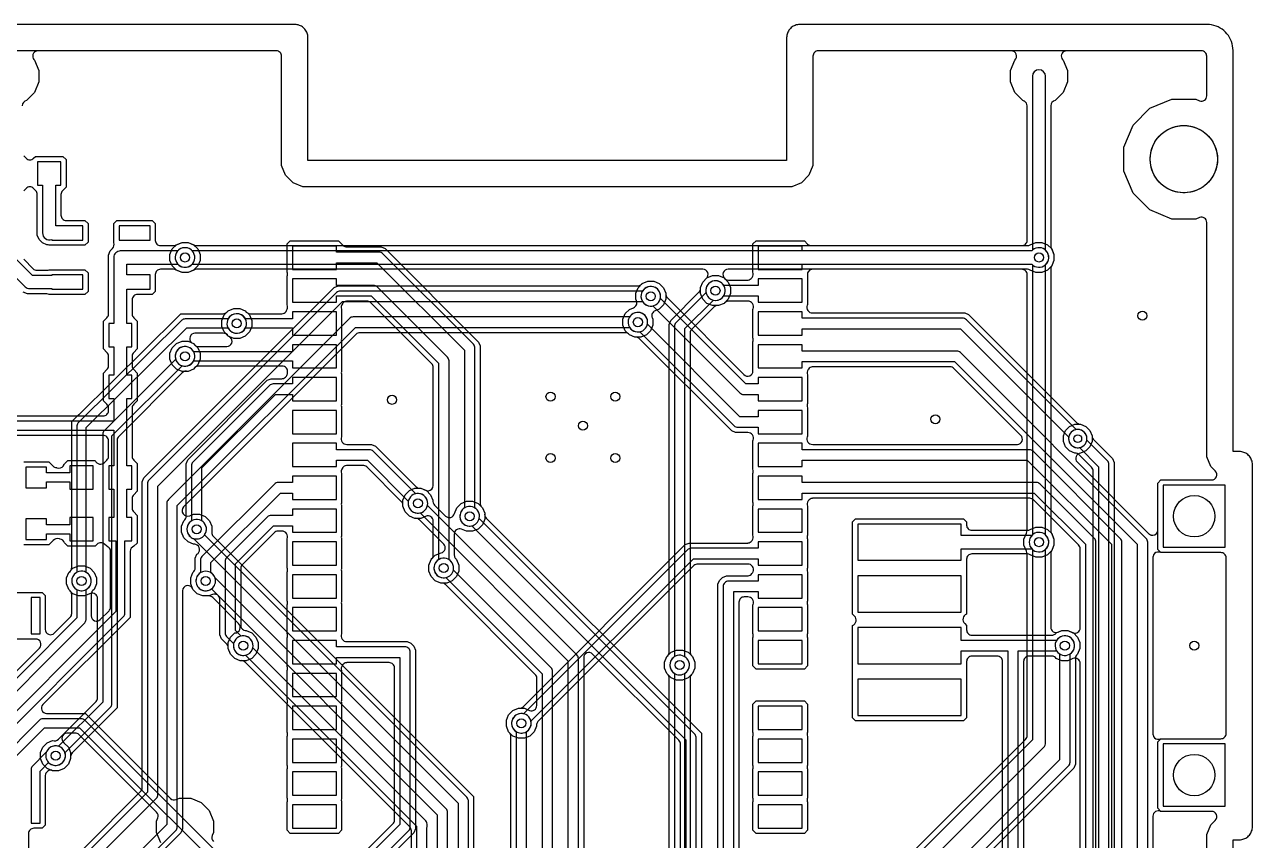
# Model space of a CAD drawing. Header units: millimetres. Extents: x -2 to 70, y 0 to 114.
# Drawn here: x 22.8 to 70.25, y 81.47 to 113 of the extents above; entities that cross this region are included whole.
import ezdxf

# ---------------------------------------------------------------- set-up
doc = ezdxf.new("R2010")
doc.units = ezdxf.units.MM

msp = doc.modelspace()

# ---------------------------------------------------------------- linework, layer by layer
at = {"layer": '16_copper'}
for points in [[(49.594, 66), (49.594, 91.371), (49.655, 91.52), (49.77, 91.635), (49.919, 91.696), (50.744, 91.696, 0.001946), (50.745, 91.696), (50.762, 91.698, 0.205668), (50.91, 91.785), (50.92, 91.799, 0.05426), (50.945, 91.841), (50.951, 91.857, 0.544626), (50.744, 92.154), (48.813, 92.154, 0.198912), (48.669, 92.094), (42.641, 86.066, 0.157846), (42.584, 85.955), (42.583, 85.946, 0.068718), (42.581, 85.884), (42.493, 85.671), (42.329, 85.507), (42.116, 85.419), (41.884, 85.419), (41.671, 85.507), (41.507, 85.671), (41.419, 85.884), (41.419, 86.116), (41.507, 86.329), (41.671, 86.493), (41.884, 86.581, 0.247625), (42.066, 86.641), (48.33, 92.905), (48.479, 92.966), (50.744, 92.966, 0.001946), (50.745, 92.966), (50.762, 92.968, 0.205578), (50.91, 93.055), (50.92, 93.069, 0.249563), (50.947, 93.274), (50.947, 94.385, 0.187467), (50.947, 94.544), (50.947, 95.655, 0.187456), (50.947, 95.814), (50.947, 96.925), (50.951, 96.937, 0.544626), (50.744, 97.234), (50.279, 97.234), (50.13, 97.295), (46.566, 100.859, 0.157846), (46.455, 100.916), (46.446, 100.917, 0.068718), (46.384, 100.919), (46.171, 101.007), (46.007, 101.171), (45.919, 101.384), (45.919, 101.616), (46.007, 101.829), (46.171, 101.993), (46.333, 102.06, 0.414222), (46.443, 102.326), (46.419, 102.384), (46.419, 102.616), (46.507, 102.829), (46.671, 102.993), (46.884, 103.081), (47.116, 103.081), (47.329, 102.993), (47.493, 102.829), (47.581, 102.616, 0.247625), (47.641, 102.434), (50.6, 99.475, 0.668179), (50.947, 99.618), (50.947, 100.735, 0.187467), (50.947, 100.894), (50.947, 102.005), (50.951, 102.017, 0.544444), (50.744, 102.314), (50, 102.314, 0.157852), (49.881, 102.275), (49.875, 102.27, 0.068694), (49.829, 102.227), (49.616, 102.139), (49.384, 102.139), (49.171, 102.227), (49.007, 102.391), (48.919, 102.604), (48.919, 102.836), (49.007, 103.049), (49.171, 103.213), (49.384, 103.301), (49.616, 103.301), (49.829, 103.213, 0.24763), (50, 103.126), (50.744, 103.126, 0.001946), (50.745, 103.126), (50.762, 103.128, 0.205668), (50.91, 103.215), (50.92, 103.229, 0.249563), (50.947, 103.434), (50.947, 104.524), (51.066, 104.643), (52.934, 104.643), (53.061, 104.517, 0.198912), (53.204, 104.457), (61.34, 104.457, 0.414214), (61.543, 104.66), (61.543, 109.86, 0.2694), (61.44, 110.036), (61.431, 110.04, 0.067275), (61.375, 110.065), (61.065, 110.375), (60.897, 110.781), (60.897, 111.219), (61.065, 111.625, 0.699278), (60.933, 111.984), (53.469, 111.984, 0.414214), (53.266, 111.781), (53.266, 107.548), (53.111, 107.174), (52.826, 106.889), (52.452, 106.734), (33.548, 106.734), (33.174, 106.889), (32.889, 107.174), (32.734, 107.548), (32.734, 111.781, 0.414214), (32.531, 111.984), (23.317, 111.984, 0.553338), (23.134, 111.692), (23.138, 111.685, 0.08599), (23.185, 111.625), (23.353, 111.219), (23.353, 110.781), (23.185, 110.375), (22.875, 110.065, 0.36492), (22.707, 109.86)], [(22.767, 107.921), (22.856, 107.831, 0.41422), (23.144, 107.831), (23.216, 107.903), (24.284, 107.903), (24.403, 107.784), (24.403, 106.716), (24.267, 106.579, 0.198912), (24.207, 106.436), (24.207, 105.631, 0.414214), (24.41, 105.428), (25.134, 105.428), (25.253, 105.309), (25.253, 104.591), (25.134, 104.472), (23.75, 104.472, 0.107294), (23.659, 104.493), (23.491, 104.562), (23.362, 104.691), (23.293, 104.859), (23.293, 106.436, 0.198912), (23.233, 106.579), (23.144, 106.669, 0.41422), (22.856, 106.669), (22.767, 106.579, 0.198907)], [(20.344, 97.877), (25.84, 97.877, 0.414214), (26.043, 98.08), (26.043, 98.186, 0.198912), (25.983, 98.329), (25.847, 98.466), (25.847, 99.534), (25.983, 99.671, 0.198912), (26.043, 99.814), (26.043, 100.186, 0.198912), (25.983, 100.329), (25.847, 100.466), (25.847, 101.534), (25.983, 101.671, 0.198912), (26.043, 101.814), (26.043, 104.091), (26.112, 104.259), (26.202, 104.348, 0.273338), (26.247, 104.566), (26.247, 105.309), (26.366, 105.428), (27.734, 105.428), (27.853, 105.309), (27.853, 104.66, 0.414214), (28.056, 104.457), (28.551, 104.457, 0.134381), (28.656, 104.487), (28.884, 104.581), (29.116, 104.581), (29.329, 104.493), (29.493, 104.329), (29.581, 104.116), (29.581, 103.884), (29.493, 103.671), (29.329, 103.507), (29.116, 103.419), (28.884, 103.419), (28.655, 103.514, 0.135433), (28.551, 103.543), (28.056, 103.543, 0.414214), (27.853, 103.34), (27.853, 102.691), (27.734, 102.572), (27.16, 102.572, 0.414214), (26.957, 102.369), (26.957, 101.814, 0.198912), (27.017, 101.671), (27.153, 101.534), (27.153, 100.466), (27.017, 100.329, 0.198912), (26.957, 100.186), (26.957, 99.814, 0.198912), (27.017, 99.671), (27.153, 99.534), (27.153, 98.466), (27.017, 98.329, 0.198912), (26.957, 98.186), (26.957, 96.314, 0.198912), (27.017, 96.171), (27.153, 96.034), (27.153, 94.966), (27.017, 94.829, 0.198912), (26.957, 94.686), (26.957, 94.314, 0.198912), (27.017, 94.171), (27.153, 94.034), (27.153, 92.966), (27.026, 92.839, 0.336487), (26.877, 92.644), (26.877, 90.094), (23.508, 86.724, 0.668179), (23.651, 86.377), (25.156, 86.377), (25.437, 86.097), (28.437, 83.097, 0.303349), (28.658, 83.053), (28.781, 83.103), (29.219, 83.103), (29.625, 82.935), (29.935, 82.625), (30.103, 82.219), (30.103, 81.781), (30.053, 81.658, 0.303349), (30.097, 81.437)], [(33.895, 78.97), (37.034, 82.109, 0.198912), (37.094, 82.253), (37.094, 88.14, 0.414214), (36.89, 88.344), (35.256, 88.344, 0.001946), (35.255, 88.344), (35.238, 88.342, 0.205671), (35.09, 88.255), (35.08, 88.241, 0.249567), (35.053, 88.036), (35.053, 86.925, 0.187467), (35.053, 86.766), (35.053, 85.655, 0.187456), (35.053, 85.496), (35.053, 84.385, 0.187456), (35.053, 84.226), (35.053, 83.115, 0.187467), (35.053, 82.956), (35.053, 81.866), (34.934, 81.747), (33.066, 81.747), (32.947, 81.866), (32.947, 82.955, 0.187456), (32.947, 83.114), (32.947, 84.225, 0.187467), (32.947, 84.384), (32.947, 85.495, 0.187467), (32.947, 85.654), (32.947, 86.765, 0.187456), (32.947, 86.924), (32.947, 88.035, 0.187456), (32.947, 88.194), (32.947, 89.305, 0.187467), (32.947, 89.464), (32.947, 90.575, 0.187456), (32.947, 90.734), (32.947, 91.845, 0.187467), (32.947, 92.004), (32.947, 93.115), (32.951, 93.127, 0.544328), (32.744, 93.424), (32.583, 93.424, 0.198912), (32.439, 93.364), (31.216, 92.141, 0.198912), (31.156, 91.997), (31.156, 89.785, 0.271578), (31.26, 89.607), (31.276, 89.6, 0.105284), (31.366, 89.581), (31.579, 89.493), (31.743, 89.329), (31.831, 89.116), (31.831, 88.884), (31.743, 88.671), (31.579, 88.507), (31.366, 88.419), (31.134, 88.419), (30.921, 88.507), (30.757, 88.671), (30.669, 88.884, 0.216522), (30.625, 89.048), (30.621, 89.054, 0.017538), (30.609, 89.066), (30.405, 89.27), (30.344, 89.419), (30.344, 90.792, 0.534514), (30.063, 90.979), (29.916, 90.919), (29.684, 90.919), (29.471, 91.007), (29.307, 91.171), (29.219, 91.384), (29.219, 91.616), (29.307, 91.829, 0.247627), (29.394, 92), (29.394, 92.381), (29.455, 92.53, 0.649052), (29.42, 92.907), (29.412, 92.909, 0.087636), (29.334, 92.919), (29.121, 93.007), (28.957, 93.171), (28.869, 93.384), (28.869, 93.616), (28.957, 93.829, 0.247627), (29.044, 94), (29.044, 96.031), (29.105, 96.18), (32.18, 99.255), (32.329, 99.316), (32.744, 99.316, 0.001946), (32.745, 99.316), (32.762, 99.318, 0.205668), (32.91, 99.405), (32.92, 99.419, 0.134571), (32.963, 99.53), (32.963, 99.547, 0.485569), (32.744, 99.803), (29.529, 99.803, 0.198918), (29.386, 99.743), (29.329, 99.687), (29.116, 99.599), (28.884, 99.599), (28.671, 99.687), (28.507, 99.851), (28.419, 100.064), (28.419, 100.296), (28.507, 100.509), (28.671, 100.673), (28.884, 100.761), (29.116, 100.761), (29.329, 100.673, 0.297896), (29.529, 100.557), (30.615, 100.557, 0.704924), (30.743, 100.918), (30.732, 100.925, 0.077531), (30.671, 100.957), (30.507, 101.121), (30.419, 101.334), (30.419, 101.566), (30.507, 101.779), (30.671, 101.943), (30.884, 102.031), (31.116, 102.031), (31.329, 101.943, 0.297892), (31.529, 101.827), (32.744, 101.827, 0.22501), (32.901, 101.902), (32.91, 101.916, 0.079013), (32.94, 101.98), (32.944, 101.997, 0.197907), (32.947, 102.164), (32.947, 103.275, 0.187467), (32.947, 103.434), (32.947, 104.524), (33.066, 104.643), (34.934, 104.643), (35.111, 104.466, 0.198912), (35.255, 104.406), (36.581, 104.406), (36.73, 104.345), (40.345, 100.73), (40.406, 100.581), (40.406, 94.5, 0.157844), (40.445, 94.381), (40.45, 94.375, 0.068708), (40.493, 94.329), (40.581, 94.116), (40.581, 93.884), (40.493, 93.671), (40.329, 93.507), (40.116, 93.419), (39.884, 93.419), (39.687, 93.5, 0.534514), (39.406, 93.312), (39.406, 92.5, 0.157852), (39.445, 92.381), (39.45, 92.375, 0.068694), (39.493, 92.329), (39.581, 92.116), (39.581, 91.884), (39.493, 91.671), (39.329, 91.507), (39.116, 91.419), (38.884, 91.419), (38.671, 91.507), (38.507, 91.671), (38.419, 91.884), (38.419, 92.116), (38.507, 92.329, 0.24763), (38.594, 92.5), (38.594, 93.812, 0.534514), (38.313, 94), (38.116, 93.919), (37.884, 93.919), (37.671, 94.007), (37.507, 94.171), (37.419, 94.384, 0.247625), (37.359, 94.566), (36.021, 95.904, 0.198912), (35.877, 95.964), (35.256, 95.964, 0.001946), (35.255, 95.964), (35.238, 95.962, 0.205668), (35.09, 95.875), (35.08, 95.861, 0.249563), (35.053, 95.656), (35.053, 94.545, 0.187456), (35.053, 94.386), (35.053, 93.275, 0.187456), (35.053, 93.116), (35.053, 92.005, 0.187456), (35.053, 91.846), (35.053, 90.735, 0.187467), (35.053, 90.576), (35.053, 89.465), (35.049, 89.453, 0.544626), (35.256, 89.156), (37.581, 89.156), (37.73, 89.095), (37.845, 88.98), (37.906, 88.831), (37.906, 81.919), (37.845, 81.77), (34.706, 78.631, 0.198912)], [(21.449, 84.953), (26.623, 90.127, 0.198912), (26.674, 90.25), (26.674, 93.05), (26.95, 93.05), (26.95, 93.95), (26.754, 93.95), (26.754, 95.05), (26.95, 95.05), (26.95, 95.95), (26.754, 95.95), (26.754, 98.55), (26.95, 98.55), (26.95, 99.45), (26.754, 99.45), (26.754, 100.55), (26.95, 100.55), (26.95, 101.45), (26.754, 101.45), (26.754, 102.775), (27.65, 102.775), (27.65, 103.325), (26.754, 103.325), (26.754, 103.746), (28.719, 103.746, 0.992389), (29.285, 104.25), (29.25, 104.285, 0.409745), (28.719, 104.254), (26.5, 104.254, 0.414214), (26.246, 104), (26.246, 101.45), (26.05, 101.45), (26.05, 100.55), (26.246, 100.55), (26.246, 99.45), (26.05, 99.45), (26.05, 98.55), (26.246, 98.55), (26.246, 97.674), (20.5, 97.674, 0.198912)], [(22.767, 103.93), (23.13, 103.567, 0.198912), (23.274, 103.507), (23.661, 103.507, 0.105244), (23.75, 103.528), (25.134, 103.528), (25.253, 103.409), (25.253, 102.691), (25.134, 102.572), (23.75, 102.572, 0.114333), (23.661, 102.593), (22.909, 102.593), (22.741, 102.662)], [(22.07, 103.62), (22.82, 102.87, 0.198912), (23, 102.796), (23.85, 102.796), (23.85, 102.775), (25.05, 102.775), (25.05, 103.325), (23.85, 103.325), (23.85, 103.304), (23.105, 103.304), (22.504, 103.905)], [(66.203, 71.819), (66.203, 93, 0.198912), (66.144, 93.144), (58.964, 100.324, 0.198912), (58.82, 100.383), (52.85, 100.383), (52.85, 100.63), (51.15, 100.63), (51.15, 99.73), (52.85, 99.73), (52.85, 99.977), (58.736, 99.977), (65.797, 92.916), (65.797, 71.819)], [(20.572, 97.326), (26.246, 97.326), (26.246, 95.95), (26.05, 95.95), (26.05, 95.05), (26.246, 95.05), (26.246, 93.95), (26.05, 93.95), (26.05, 93.05), (26.326, 93.05), (26.326, 90.322), (21.152, 85.148, 0.198912)], [(22.766, 96.103), (23.734, 96.103), (23.901, 95.937, 0.187017), (24.035, 95.878), (24.044, 95.877, 0.34804), (24.301, 95.952), (24.31, 95.966, 0.074858), (24.339, 96.026), (24.466, 96.153), (25.534, 96.153, 0.558105), (25.894, 96.081), (25.983, 96.171, 0.198907), (26.043, 96.314), (26.043, 96.92, 0.414214), (25.84, 97.123), (20.74, 97.123, 0.198912)], [(65.203, 69.319), (65.203, 93, 0.198912), (65.144, 93.144), (61.774, 96.514, 0.198912), (61.63, 96.573), (52.85, 96.573), (52.85, 96.82), (51.15, 96.82), (51.15, 95.92), (52.85, 95.92), (52.85, 96.167), (61.546, 96.167), (64.797, 92.916), (64.797, 69.319)], [(64.203, 68.319), (64.203, 93, 0.198912), (64.144, 93.144), (62.044, 95.244, 0.198912), (61.9, 95.303), (52.85, 95.303), (52.85, 95.55), (51.15, 95.55), (51.15, 94.65), (52.85, 94.65), (52.85, 94.897), (61.816, 94.897), (63.797, 92.916), (63.797, 68.319)], [(60.594, 81.162), (60.594, 88.39, 0.414214), (60.39, 88.594), (59.406, 88.594, 0.414214), (59.203, 88.39), (59.203, 86.216), (59.084, 86.097), (54.916, 86.097), (54.797, 86.216), (54.797, 89.784, 0.558095), (54.869, 90.144), (54.797, 90.216), (54.797, 93.784), (54.916, 93.903), (59.084, 93.903), (59.203, 93.784), (59.203, 93.66, 0.414214), (59.406, 93.457), (61.551, 93.457, 0.134376), (61.656, 93.487), (61.884, 93.581), (62.116, 93.581), (62.329, 93.493), (62.493, 93.329), (62.581, 93.116), (62.581, 92.884), (62.493, 92.671), (62.329, 92.507), (62.116, 92.419), (61.884, 92.419), (61.655, 92.514, 0.135426), (61.551, 92.543), (59.406, 92.543, 0.414214), (59.203, 92.34), (59.203, 90.216, 0.558101), (59.131, 89.856), (59.203, 89.784), (59.203, 89.61, 0.414214), (59.406, 89.406), (62.5, 89.406, 0.157844), (62.619, 89.445), (62.625, 89.45, 0.068708), (62.671, 89.493), (62.884, 89.581), (63.116, 89.581), (63.313, 89.5, 0.534514), (63.594, 89.688), (63.594, 92.747, 0.198912), (63.534, 92.891), (61.791, 94.634, 0.198912), (61.647, 94.694), (53.256, 94.694, 0.001946), (53.255, 94.694), (53.238, 94.692, 0.205668), (53.09, 94.605), (53.08, 94.591, 0.249563), (53.053, 94.386), (53.053, 93.275, 0.187467), (53.053, 93.116), (53.053, 92.005, 0.187467), (53.053, 91.846), (53.053, 90.735, 0.187456), (53.053, 90.576), (53.053, 89.465, 0.187456), (53.053, 89.306), (53.053, 88.216), (52.934, 88.097), (51.066, 88.097), (50.947, 88.216), (50.947, 89.305, 0.187467), (50.947, 89.464), (50.947, 90.575), (50.951, 90.587, 0.544328), (50.744, 90.884), (50.61, 90.884, 0.414214), (50.406, 90.68), (50.406, 66, 0.157844)], [(22.317, 91.058), (23.483, 91.058), (23.602, 90.939), (23.602, 89.626, 0.668179), (23.949, 89.483), (24.563, 90.097, 0.198912), (24.623, 90.24), (24.623, 90.971, 0.198912), (24.563, 91.114), (24.507, 91.171), (24.419, 91.384), (24.419, 91.616), (24.507, 91.829), (24.671, 91.993), (24.884, 92.081), (25.116, 92.081), (25.329, 91.993), (25.493, 91.829), (25.581, 91.616), (25.581, 91.384), (25.493, 91.171, 0.297892), (25.377, 90.971), (25.377, 90.151, 0.668179), (25.724, 90.008), (26.063, 90.347, 0.198912), (26.123, 90.49), (26.123, 92.644, 0.22501), (26.048, 92.801), (26.034, 92.81, 0.074858), (25.974, 92.839), (25.894, 92.919, 0.414217), (25.606, 92.919), (25.534, 92.847), (24.466, 92.847), (24.339, 92.974, 0.292748), (24.176, 93.12), (24.144, 93.123, 0.320279), (23.901, 93.063), (23.734, 92.897), (22.766, 92.897)], [(50.203, 65.819), (50.203, 91.087), (51.15, 91.087), (51.15, 90.84), (52.85, 90.84), (52.85, 91.74), (51.15, 91.74), (51.15, 91.493), (50, 91.493, 0.414214), (49.797, 91.29), (49.797, 65.819)], [(20.248, 85.781), (23.374, 88.907, 0.668179), (23.23, 89.254), (22.317, 89.254)], [(34.443, 78.656), (37.644, 81.856, 0.198912), (37.703, 82), (37.703, 88.75, 0.414214), (37.5, 88.953), (34.85, 88.953), (34.85, 89.2), (33.15, 89.2), (33.15, 88.3), (34.85, 88.3), (34.85, 88.547), (37.297, 88.547), (37.297, 82.084), (34.096, 78.884, 0.198912)], [(47.709, 63.665), (47.709, 87.75, 0.157844), (47.67, 87.869), (47.665, 87.875, 0.068708), (47.622, 87.921), (47.534, 88.134), (47.534, 88.366), (47.622, 88.579), (47.786, 88.743), (47.999, 88.831), (48.231, 88.831), (48.444, 88.743), (48.608, 88.579), (48.696, 88.366), (48.696, 88.134), (48.608, 87.921, 0.247627), (48.521, 87.75), (48.521, 63.665, 0.198912)], [(48.318, 63.3), (48.318, 87.931, 0.947182), (47.947, 88.59), (47.904, 88.565, 0.541741), (47.912, 87.931), (47.912, 63.3)], [(63.594, 70.66), (63.594, 88.312, 0.534514), (63.313, 88.5), (63.116, 88.419), (62.884, 88.419), (62.671, 88.507, 0.247627), (62.5, 88.594), (61.61, 88.594, 0.414214), (61.406, 88.39), (61.406, 81.162, 0.30335)], [(28.065, 81.375), (27.897, 81.781), (27.897, 82.219), (27.947, 82.342, 0.303349), (27.903, 82.563), (24.903, 85.563, 0.198912), (24.76, 85.623), (24.434, 85.623, 0.701312), (24.321, 85.251), (24.493, 85.079), (24.581, 84.866), (24.581, 84.634), (24.493, 84.421), (24.329, 84.257), (24.116, 84.169), (23.884, 84.169, 0.53657), (23.602, 83.981), (23.602, 82.061), (23.483, 81.942), (23.155, 81.942, 0.414214), (22.952, 81.739), (22.952, 80.285, 0.316229)], [(68.484, 66.245), (68.484, 81.702), (68.639, 82.076), (68.813, 82.25, 0.668179), (68.669, 82.597), (66.701, 82.597, 0.558278), (66.406, 82.416), (66.406, 72, 0.157844)]]:
    msp.add_lwpolyline(points, format="xyb", dxfattribs=at)
for points in [[(66.404, 93.266, 0.399642), (66.597, 93.468), (66.597, 95.284), (66.716, 95.403), (68.669, 95.403, 0.668179), (68.813, 95.75), (68.639, 95.924), (68.484, 96.298), (68.484, 105.355, 0.534514), (68.203, 105.543), (68.061, 105.484), (67.139, 105.484), (66.288, 105.837), (65.637, 106.488), (65.284, 107.339), (65.284, 108.261), (65.637, 109.112), (66.288, 109.763), (67.139, 110.116), (68.061, 110.116), (68.203, 110.057, 0.534514), (68.484, 110.245), (68.484, 111.781, 0.414214), (68.281, 111.984), (63.067, 111.984, 0.553338), (62.884, 111.692), (62.888, 111.685, 0.08599), (62.935, 111.625), (63.103, 111.219), (63.103, 110.781), (62.935, 110.375), (62.625, 110.065, 0.36492), (62.457, 109.86), (62.457, 104.449, 0.134376), (62.487, 104.344), (62.581, 104.116), (62.581, 103.884), (62.493, 103.671), (62.329, 103.507), (62.116, 103.419), (61.884, 103.419), (61.655, 103.514, 0.135426), (61.551, 103.543), (53.255, 103.543, 0.442064), (53.053, 103.318), (53.053, 102.165), (53.049, 102.153, 0.544516), (53.256, 101.856), (59.131, 101.856), (59.28, 101.795), (63.459, 97.616, 0.078434), (63.51, 97.579), (63.517, 97.575, 0.108617), (63.611, 97.556), (63.815, 97.472), (63.972, 97.315), (64.056, 97.111), (64.056, 96.889), (63.972, 96.685), (63.815, 96.528), (63.609, 96.443, 0.645175), (63.478, 96.097), (66.25, 93.325), (66.257, 93.319), (66.264, 93.312), (66.271, 93.307), (66.277, 93.302), (66.285, 93.297), (66.293, 93.292), (66.301, 93.288), (66.308, 93.284), (66.317, 93.281), (66.325, 93.277), (66.334, 93.275), (66.342, 93.272), (66.351, 93.27), (66.36, 93.268), (66.368, 93.267), (66.377, 93.266), (66.386, 93.266), (66.395, 93.265)], [(52.85, 103.746), (61.719, 103.746, 0.992389), (62.285, 104.25), (62.254, 104.281), (62.254, 111, 1), (61.746, 111), (61.746, 104.281), (61.719, 104.254), (52.85, 104.254), (52.85, 104.44), (51.15, 104.44), (51.15, 103.54), (52.85, 103.54)], [(25.05, 105.225), (24.004, 105.225), (24.004, 106.8), (24.2, 106.8), (24.2, 107.7), (23.3, 107.7), (23.3, 106.8), (23.496, 106.8), (23.496, 104.95, 0.528747), (23.85, 104.696), (23.85, 104.675), (25.05, 104.675)], [(40.074, 93.628, 0.67632), (40.203, 94.319), (40.203, 100.5, 0.198912), (40.144, 100.644), (36.644, 104.144, 0.198912), (36.5, 104.203), (34.85, 104.203), (34.85, 104.44), (33.15, 104.44), (33.15, 103.54), (34.85, 103.54), (34.85, 103.797), (36.416, 103.797), (39.797, 100.416), (39.797, 94.319), (39.789, 94.315), (39.75, 94.285), (39.715, 94.25), (39.685, 94.211), (39.66, 94.168), (39.641, 94.122), (39.628, 94.074), (39.622, 94.025), (39.622, 93.975), (39.628, 93.926), (39.641, 93.878), (39.66, 93.832), (39.685, 93.789), (39.715, 93.75), (39.75, 93.715), (39.789, 93.685), (39.832, 93.66), (39.878, 93.641), (39.926, 93.628), (39.975, 93.622), (40.025, 93.622)], [(39.074, 91.628, 0.67632), (39.203, 92.319), (39.203, 100, 0.198912), (39.144, 100.144), (36.424, 102.864, 0.198912), (36.28, 102.923), (34.85, 102.923), (34.85, 103.17), (33.15, 103.17), (33.15, 102.27), (34.85, 102.27), (34.85, 102.517), (36.196, 102.517), (38.797, 99.916), (38.797, 92.319), (38.789, 92.315), (38.75, 92.285), (38.715, 92.25), (38.685, 92.211), (38.66, 92.168), (38.641, 92.122), (38.628, 92.074), (38.622, 92.025), (38.622, 91.975), (38.628, 91.926), (38.641, 91.878), (38.66, 91.832), (38.685, 91.789), (38.715, 91.75), (38.75, 91.715), (38.789, 91.685), (38.832, 91.66), (38.878, 91.641), (38.926, 91.628), (38.975, 91.622), (39.025, 91.622)], [(52.85, 103.17), (51.15, 103.17), (51.15, 102.923), (49.819, 102.923, 0.947182), (49.16, 102.552), (49.185, 102.509, 0.541741), (49.819, 102.517), (51.15, 102.517), (51.15, 102.27), (52.85, 102.27)], [(52.85, 99.36), (51.15, 99.36), (51.15, 99.113), (50.674, 99.113), (47.37, 102.418, 0.947182), (46.641, 102.622), (46.628, 102.574, 0.541739), (47.082, 102.13), (50.446, 98.766, 0.198912), (50.59, 98.707), (51.15, 98.707), (51.15, 98.46), (52.85, 98.46)], [(38.405, 94.986, 0.39361), (38.594, 95.188), (38.594, 99.747, 0.198912), (38.534, 99.891), (36.171, 102.254, 0.198912), (36.027, 102.314), (35.256, 102.314, 0.001946), (35.255, 102.314), (35.238, 102.312, 0.205668), (35.09, 102.225), (35.08, 102.211, 0.249563), (35.053, 102.006), (35.053, 100.895, 0.187456), (35.053, 100.736), (35.053, 99.625, 0.187467), (35.053, 99.466), (35.053, 98.355, 0.187456), (35.053, 98.196), (35.053, 97.085), (35.049, 97.073, 0.544328), (35.256, 96.776), (36.211, 96.776), (36.36, 96.715), (37.934, 95.141, 0.157846), (38.045, 95.084), (38.054, 95.083, 0.068715), (38.116, 95.081), (38.313, 95), (38.317, 94.998), (38.322, 94.996), (38.334, 94.993), (38.347, 94.989), (38.352, 94.988), (38.357, 94.987), (38.369, 94.986), (38.382, 94.985), (38.387, 94.985), (38.392, 94.984)], [(34.85, 101.9), (33.15, 101.9), (33.15, 101.624), (31.336, 101.624, 0.990354), (30.66, 101.282), (30.685, 101.239, 0.570907), (31.336, 101.276), (33.15, 101.276), (33.15, 101), (34.85, 101)], [(52.85, 98.09), (51.15, 98.09), (51.15, 97.843), (50.444, 97.843), (46.87, 101.418, 0.947182), (46.141, 101.622), (46.128, 101.574, 0.541739), (46.582, 101.13), (50.216, 97.496, 0.198912), (50.36, 97.437), (51.15, 97.437), (51.15, 97.19), (52.85, 97.19)], [(63.569, 96.653, 0.988411), (63.439, 97.348), (59.194, 101.594, 0.198912), (59.05, 101.653), (52.85, 101.653), (52.85, 101.9), (51.15, 101.9), (51.15, 101), (52.85, 101), (52.85, 101.247), (58.966, 101.247), (63.152, 97.061), (63.147, 97.023), (63.147, 96.977), (63.153, 96.931), (63.165, 96.886), (63.183, 96.843), (63.206, 96.803), (63.234, 96.767), (63.267, 96.734), (63.303, 96.706), (63.343, 96.683), (63.386, 96.665), (63.431, 96.653), (63.477, 96.647), (63.523, 96.647)], [(34.85, 100.63), (33.15, 100.63), (33.15, 100.354), (29.336, 100.354, 0.990354), (28.66, 100.012), (28.685, 99.969, 0.570907), (29.336, 100.006), (33.15, 100.006), (33.15, 99.73), (34.85, 99.73)], [(61.168, 96.777, 0.651699), (61.302, 97.123), (58.711, 99.714, 0.198912), (58.567, 99.774), (53.256, 99.774, 0.001946), (53.255, 99.774), (53.238, 99.772, 0.205679), (53.09, 99.685), (53.08, 99.671, 0.249563), (53.053, 99.466), (53.053, 98.355, 0.187467), (53.053, 98.196), (53.053, 97.085), (53.049, 97.073, 0.544328), (53.256, 96.776), (61.158, 96.776)], [(29.524, 93.128, 0.67632), (29.653, 93.819), (29.653, 95.866), (32.494, 98.707), (33.15, 98.707), (33.15, 98.46), (34.85, 98.46), (34.85, 99.36), (33.15, 99.36), (33.15, 99.113), (32.41, 99.113, 0.198912), (32.266, 99.054), (29.306, 96.094, 0.198912), (29.247, 95.95), (29.247, 93.819), (29.239, 93.815), (29.2, 93.785), (29.165, 93.75), (29.135, 93.711), (29.11, 93.668), (29.091, 93.622), (29.078, 93.574), (29.072, 93.525), (29.072, 93.475), (29.078, 93.426), (29.091, 93.378), (29.11, 93.332), (29.135, 93.289), (29.165, 93.25), (29.2, 93.215), (29.239, 93.185), (29.282, 93.16), (29.328, 93.141), (29.376, 93.128), (29.425, 93.122), (29.475, 93.122)], [(38.074, 94.128, 1), (37.926, 94.872), (37.918, 94.87), (36.274, 96.514, 0.198912), (36.13, 96.573), (34.85, 96.573), (34.85, 96.82), (33.15, 96.82), (33.15, 95.92), (34.85, 95.92), (34.85, 96.167), (36.046, 96.167), (37.63, 94.582), (37.628, 94.574), (37.622, 94.525), (37.622, 94.475), (37.628, 94.426), (37.641, 94.378), (37.66, 94.332), (37.685, 94.289), (37.715, 94.25), (37.75, 94.215), (37.789, 94.185), (37.832, 94.16), (37.878, 94.141), (37.926, 94.128), (37.975, 94.122), (38.025, 94.122)], [(29.874, 91.128, 0.67632), (30.003, 91.819), (30.003, 92.216), (32.684, 94.897), (33.15, 94.897), (33.15, 94.65), (34.85, 94.65), (34.85, 95.55), (33.15, 95.55), (33.15, 95.303), (32.6, 95.303, 0.198912), (32.456, 95.244), (29.656, 92.444, 0.198912), (29.597, 92.3), (29.597, 91.819), (29.589, 91.815), (29.55, 91.785), (29.515, 91.75), (29.485, 91.711), (29.46, 91.668), (29.441, 91.622), (29.428, 91.574), (29.422, 91.525), (29.422, 91.475), (29.428, 91.426), (29.441, 91.378), (29.46, 91.332), (29.485, 91.289), (29.515, 91.25), (29.55, 91.215), (29.589, 91.185), (29.632, 91.16), (29.678, 91.141), (29.726, 91.128), (29.775, 91.122), (29.825, 91.122)], [(31.324, 88.628, 1), (31.176, 89.372), (31.168, 89.37), (30.953, 89.584), (30.953, 92.166), (32.414, 93.627), (33.15, 93.627), (33.15, 93.38), (34.85, 93.38), (34.85, 94.28), (33.15, 94.28), (33.15, 94.033), (32.33, 94.033, 0.198912), (32.186, 93.974), (30.606, 92.394, 0.198912), (30.547, 92.25), (30.547, 89.5, 0.198912), (30.606, 89.356), (30.88, 89.082), (30.878, 89.074), (30.872, 89.025), (30.872, 88.975), (30.878, 88.926), (30.891, 88.878), (30.91, 88.832), (30.935, 88.789), (30.965, 88.75), (31, 88.715), (31.039, 88.685), (31.082, 88.66), (31.128, 88.641), (31.176, 88.628), (31.225, 88.622), (31.275, 88.622)], [(59, 92.746), (61.719, 92.746, 0.992389), (62.285, 93.25), (62.25, 93.285, 0.409745), (61.719, 93.254), (59, 93.254), (59, 93.7), (55, 93.7), (55, 92.3), (59, 92.3)], [(42.074, 85.628, 0.420797), (42.37, 86.082), (48.644, 92.357), (51.15, 92.357), (51.15, 92.11), (52.85, 92.11), (52.85, 93.01), (51.15, 93.01), (51.15, 92.763), (48.56, 92.763, 0.198912), (48.416, 92.704), (42.082, 86.37), (42.074, 86.372), (42.025, 86.378), (41.975, 86.378), (41.926, 86.372), (41.878, 86.359), (41.832, 86.34), (41.789, 86.315), (41.75, 86.285), (41.715, 86.25), (41.685, 86.211), (41.66, 86.168), (41.641, 86.122), (41.628, 86.074), (41.622, 86.025), (41.622, 85.975), (41.628, 85.926), (41.641, 85.878), (41.66, 85.832), (41.685, 85.789), (41.715, 85.75), (41.75, 85.715), (41.789, 85.685), (41.832, 85.66), (41.878, 85.641), (41.926, 85.628), (41.975, 85.622), (42.025, 85.622)], [(66.621, 85.382, 0.094962), (66.701, 85.403), (69.031, 85.403, 0.414214), (69.234, 85.606), (69.234, 92.394, 0.414214), (69.031, 92.597), (66.701, 92.597, 0.127359), (66.591, 92.618), (66.582, 92.616, 0.329719), (66.409, 92.448), (66.408, 92.439, 0.025253), (66.406, 92.416), (66.406, 85.584, 0.020449), (66.407, 85.566), (66.409, 85.557, 0.328571), (66.576, 85.384), (66.585, 85.383), (66.594, 85.382), (66.603, 85.382), (66.611, 85.381)], [(25.123, 89.877, 0.198912), (25.174, 90), (25.174, 91.164, 0.990354), (24.832, 91.84), (24.789, 91.815, 0.570907), (24.826, 91.164), (24.826, 90.072), (20.502, 85.748, 0.198912), (20.451, 85.625), (20.451, 82.145), (20.799, 82.145), (20.799, 85.553)], [(59, 89.7), (55, 89.7), (55, 88.3), (59, 88.3), (59, 88.797), (60.797, 88.797), (60.797, 80, 0.923416), (61.201, 79.968), (61.203, 80), (61.203, 88.797), (62.681, 88.797, 0.947182), (63.34, 89.168), (63.315, 89.211, 0.541741), (62.681, 89.203), (59, 89.203)], [(51.066, 81.747), (50.947, 81.866), (50.947, 82.955, 0.187456), (50.947, 83.114), (50.947, 84.225, 0.187456), (50.947, 84.384), (50.947, 85.495, 0.187467), (50.947, 85.654), (50.947, 86.744), (51.066, 86.863), (52.934, 86.863), (53.053, 86.744), (53.053, 85.655, 0.187456), (53.053, 85.496), (53.053, 84.385, 0.187467), (53.053, 84.226), (53.053, 83.115, 0.187467), (53.053, 82.956), (53.053, 81.866), (52.934, 81.747)], [(25.116, 86.129, 0.184834), (25, 86.174), (23.5, 86.174, 0.198912), (23.377, 86.123), (21.802, 84.548, 0.198912), (21.751, 84.425), (21.751, 82.145), (22.099, 82.145), (22.099, 84.353), (23.572, 85.826), (24.928, 85.826), (31.826, 78.928), (31.826, 67.336, 0.990354), (32.168, 66.66), (32.211, 66.685, 0.570907), (32.174, 67.336), (32.174, 79, 0.198912), (32.123, 79.123), (25.123, 86.123)], [(23.731, 84.485, 0.971358), (24.285, 85), (24.25, 85.035, 0.453094), (23.685, 84.961), (23.66, 84.918, 0.073387), (23.627, 84.873), (23.102, 84.348, 0.198912), (23.051, 84.225), (23.051, 82.145), (23.399, 82.145), (23.399, 84.153)]]:
    msp.add_lwpolyline(points, format="xyb", close=True, dxfattribs=at)
for points in [[(27.65, 105.225), (26.45, 105.225), (26.45, 104.675), (27.65, 104.675)], [(34.85, 98.09), (33.15, 98.09), (33.15, 97.19), (34.85, 97.19)], [(25.45, 95.95), (24.55, 95.95), (24.55, 95.674), (23.65, 95.674), (23.65, 95.9), (22.85, 95.9), (22.85, 95.1), (23.65, 95.1), (23.65, 95.326), (24.55, 95.326), (24.55, 95.05), (25.45, 95.05)], [(69.2, 95.2), (66.8, 95.2), (66.8, 92.8), (69.2, 92.8)], [(52.85, 94.28), (51.15, 94.28), (51.15, 93.38), (52.85, 93.38)], [(25.45, 93.95), (24.55, 93.95), (24.55, 93.674), (23.65, 93.674), (23.65, 93.9), (22.85, 93.9), (22.85, 93.1), (23.65, 93.1), (23.65, 93.326), (24.55, 93.326), (24.55, 93.05), (25.45, 93.05)], [(34.85, 93.01), (33.15, 93.01), (33.15, 92.11), (34.85, 92.11)], [(34.85, 91.74), (33.15, 91.74), (33.15, 90.84), (34.85, 90.84)], [(59, 91.7), (55, 91.7), (55, 90.3), (59, 90.3)], [(23.399, 90.855), (23.051, 90.855), (23.051, 89.458), (23.399, 89.458)], [(34.85, 90.47), (33.15, 90.47), (33.15, 89.57), (34.85, 89.57)], [(52.85, 90.47), (51.15, 90.47), (51.15, 89.57), (52.85, 89.57)], [(52.85, 89.2), (51.15, 89.2), (51.15, 88.3), (52.85, 88.3)], [(34.85, 87.93), (33.15, 87.93), (33.15, 87.03), (34.85, 87.03)], [(59, 87.7), (55, 87.7), (55, 86.3), (59, 86.3)], [(34.85, 86.66), (33.15, 86.66), (33.15, 85.76), (34.85, 85.76)], [(52.85, 86.66), (51.15, 86.66), (51.15, 85.76), (52.85, 85.76)], [(34.85, 85.39), (33.15, 85.39), (33.15, 84.49), (34.85, 84.49)], [(52.85, 85.39), (51.15, 85.39), (51.15, 84.49), (52.85, 84.49)], [(69.2, 85.2), (66.8, 85.2), (66.8, 82.8), (69.2, 82.8)], [(34.85, 84.12), (33.15, 84.12), (33.15, 83.22), (34.85, 83.22)], [(52.85, 84.12), (51.15, 84.12), (51.15, 83.22), (52.85, 83.22)], [(34.85, 82.85), (33.15, 82.85), (33.15, 81.95), (34.85, 81.95)], [(52.85, 82.85), (51.15, 82.85), (51.15, 81.95), (52.85, 81.95)]]:
    msp.add_lwpolyline(points, close=True, dxfattribs=at)
at = {"layer": '1_copper'}
for points in [[(68.484, 66.245), (68.484, 81.702), (68.639, 82.076), (68.813, 82.25, 0.668179), (68.669, 82.597), (66.716, 82.597), (66.597, 82.716), (66.597, 85.284), (66.716, 85.403), (69.031, 85.403, 0.414214), (69.234, 85.606), (69.234, 92.394, 0.414214), (69.031, 92.597), (66.716, 92.597), (66.597, 92.716), (66.597, 95.284), (66.716, 95.403), (68.669, 95.403, 0.668179), (68.813, 95.75), (68.639, 95.924), (68.484, 96.298), (68.484, 105.355, 0.534514), (68.203, 105.543), (68.061, 105.484), (67.139, 105.484), (66.288, 105.837), (65.637, 106.488), (65.284, 107.339), (65.284, 108.261), (65.637, 109.112), (66.288, 109.763), (67.139, 110.116), (68.061, 110.116), (68.203, 110.057, 0.534514), (68.484, 110.245), (68.484, 111.781, 0.414214), (68.281, 111.984), (53.469, 111.984, 0.414214), (53.266, 111.781), (53.266, 107.548), (53.111, 107.174), (52.826, 106.889), (52.452, 106.734), (33.548, 106.734), (33.174, 106.889), (32.889, 107.174), (32.734, 107.548), (32.734, 111.781, 0.414214), (32.531, 111.984), (16.798, 111.984)], [(56.744, 80.641), (61.483, 85.38, 0.198912), (61.543, 85.524), (61.543, 92.551, 0.134376), (61.513, 92.656), (61.419, 92.884), (61.419, 93.116), (61.514, 93.345, 0.135426), (61.543, 93.449), (61.543, 103.34, 0.414214), (61.34, 103.543), (49.99, 103.543, 0.668179), (49.846, 103.196), (49.993, 103.049), (50.081, 102.836), (50.081, 102.604), (49.993, 102.391), (49.829, 102.227), (49.616, 102.139, 0.247625), (49.434, 102.079), (48.581, 101.226, 0.198912), (48.521, 101.082), (48.521, 88.75, 0.157844), (48.56, 88.631), (48.565, 88.625, 0.068708), (48.608, 88.579), (48.696, 88.366), (48.696, 88.134), (48.608, 87.921), (48.444, 87.757), (48.231, 87.669), (47.999, 87.669), (47.786, 87.757), (47.622, 87.921), (47.534, 88.134), (47.534, 88.366), (47.622, 88.579, 0.247627), (47.709, 88.75), (47.709, 101.416), (47.77, 101.565), (48.859, 102.654, 0.157846), (48.916, 102.765), (48.917, 102.774, 0.068728), (48.919, 102.836), (49.007, 103.049), (49.154, 103.196, 0.668179), (49.01, 103.543), (29.449, 103.543, 0.134376), (29.344, 103.513), (29.116, 103.419), (28.884, 103.419), (28.671, 103.507), (28.507, 103.671), (28.419, 103.884), (28.419, 104.116), (28.507, 104.329), (28.671, 104.493), (28.884, 104.581), (29.116, 104.581), (29.345, 104.486, 0.135426), (29.449, 104.457), (61.551, 104.457, 0.134376), (61.656, 104.487), (61.884, 104.581), (62.116, 104.581), (62.329, 104.493), (62.493, 104.329), (62.581, 104.116), (62.581, 103.884), (62.486, 103.655, 0.135426), (62.457, 103.551), (62.457, 93.449, 0.134376), (62.487, 93.344), (62.581, 93.116), (62.581, 92.884), (62.486, 92.655, 0.135426), (62.457, 92.551), (62.457, 89.709, 0.534514), (62.738, 89.521), (62.884, 89.581), (63.116, 89.581), (63.329, 89.493), (63.493, 89.329), (63.581, 89.116), (63.581, 88.884), (63.493, 88.671, 0.247627), (63.406, 88.5), (63.406, 84.419), (63.345, 84.27), (57.73, 78.655)], [(57.128, 80.019), (62.18, 85.07, 0.198912), (62.254, 85.25), (62.254, 92.719, 0.443917), (62.254, 93.281), (62.254, 103.719, 0.992389), (61.75, 104.285), (61.719, 104.254), (29.281, 104.254, 0.992389), (28.715, 103.75), (28.75, 103.715, 0.409745), (29.281, 103.746), (61.719, 103.746), (61.746, 103.719), (61.746, 93.281, 0.443917), (61.746, 92.719), (61.746, 85.355), (56.769, 80.378, 0.225124)], [(25.066, 81.141), (27.284, 83.359, 0.198912), (27.344, 83.503), (27.344, 95.331), (27.405, 95.48), (34.77, 102.845), (34.919, 102.906), (46.5, 102.906, 0.157844), (46.619, 102.945), (46.625, 102.95, 0.068708), (46.671, 102.993), (46.884, 103.081), (47.116, 103.081), (47.329, 102.993), (47.493, 102.829), (47.581, 102.616), (47.581, 102.384), (47.493, 102.171), (47.329, 102.007), (47.167, 101.94, 0.414222), (47.057, 101.674), (47.081, 101.616), (47.081, 101.384), (46.993, 101.171), (46.829, 101.007), (46.616, 100.919), (46.384, 100.919), (46.171, 101.007, 0.24763), (46, 101.094), (35.753, 101.094, 0.198912), (35.609, 101.034), (28.966, 94.391, 0.034425), (28.948, 94.37), (28.943, 94.364, 0.806631), (29.187, 94.021), (29.334, 94.081), (29.566, 94.081), (29.779, 93.993), (29.943, 93.829), (30.031, 93.616), (30.031, 93.373, 0.198912), (30.091, 93.229), (40.153, 83.167), (40.153, 77.786, 0.414214)], [(25.37, 80.582), (27.894, 83.106, 0.198912), (27.953, 83.25), (27.953, 95.166), (35.084, 102.297), (46.681, 102.297, 0.947182), (47.34, 102.668), (47.315, 102.711, 0.541741), (46.681, 102.703), (35, 102.703, 0.198912), (34.856, 102.644), (27.606, 95.394, 0.198912), (27.547, 95.25), (27.547, 83.334), (25.082, 80.87)], [(26.144, 79.356), (28.644, 81.856, 0.198912), (28.703, 82), (28.703, 94.416), (35.584, 101.297), (46.181, 101.297, 0.947182), (46.84, 101.668), (46.815, 101.711, 0.541741), (46.181, 101.703), (35.5, 101.703, 0.198912), (35.356, 101.644), (28.356, 94.644, 0.198912), (28.297, 94.5), (28.297, 82.084), (25.916, 79.703)], [(64.094, 71.753), (64.094, 95.747, 0.198912), (64.034, 95.891), (63.541, 96.384, 0.078434), (63.49, 96.421), (63.483, 96.425, 0.108617), (63.389, 96.444), (63.185, 96.528), (63.028, 96.685), (62.944, 96.889), (62.944, 97.111), (63.028, 97.315), (63.185, 97.472), (63.389, 97.556), (63.611, 97.556), (63.815, 97.472), (63.972, 97.315), (64.056, 97.111, 0.101272), (64.073, 97.023), (64.077, 97.014, 0.083854), (64.116, 96.959), (64.845, 96.23), (64.906, 96.081), (64.906, 71.472, 0.668187)], [(64.703, 71.5), (64.703, 96, 0.198912), (64.644, 96.144), (63.848, 96.939, 0.988411), (63.153, 97.069), (63.147, 97.023, 0.48592), (63.561, 96.652), (64.297, 95.916), (64.297, 71.584)], [(41.594, 79.5), (41.594, 85.5, 0.157844), (41.555, 85.619), (41.55, 85.625, 0.068708), (41.507, 85.671), (41.419, 85.884), (41.419, 86.116), (41.507, 86.329), (41.671, 86.493), (41.884, 86.581), (42.116, 86.581), (42.313, 86.5, 0.534514), (42.594, 86.688), (42.594, 87.747, 0.198912), (42.534, 87.891), (39.066, 91.359, 0.157846), (38.955, 91.416), (38.946, 91.417, 0.068718), (38.884, 91.419), (38.671, 91.507), (38.507, 91.671), (38.419, 91.884), (38.419, 92.116), (38.507, 92.329), (38.671, 92.493), (38.898, 92.587, 0.591114), (38.997, 92.928), (38.066, 93.859, 0.157846), (37.955, 93.916), (37.946, 93.917, 0.068718), (37.884, 93.919), (37.671, 94.007), (37.507, 94.171), (37.419, 94.384), (37.419, 94.616), (37.507, 94.829), (37.671, 94.993), (37.884, 95.081), (38.116, 95.081), (38.329, 94.993), (38.493, 94.829), (38.581, 94.616, 0.247625), (38.641, 94.434), (39.072, 94.003, 0.566766), (39.413, 94.103), (39.507, 94.329), (39.671, 94.493), (39.884, 94.581), (40.116, 94.581), (40.329, 94.493), (40.493, 94.329), (40.581, 94.116, 0.253316), (40.641, 93.929), (48.953, 85.617), (48.953, 79.518, 0.668179)], [(44.203, 79.319), (44.203, 88.5, 0.198912), (44.144, 88.644), (38.37, 94.418, 0.947182), (37.641, 94.622), (37.628, 94.574, 0.541739), (38.082, 94.13), (43.797, 88.416), (43.797, 79.319)], [(43.203, 79.319), (43.203, 88, 0.198912), (43.144, 88.144), (39.37, 91.918, 0.947182), (38.641, 92.122), (38.628, 92.074, 0.541739), (39.082, 91.63), (42.797, 87.916), (42.797, 79.319)], [(37.747, 74.296), (37.747, 81.849, 0.198912), (37.687, 81.993), (31.321, 88.359, 0.157846), (31.209, 88.416), (31.201, 88.417, 0.073164), (31.134, 88.419), (30.921, 88.507), (30.757, 88.671), (30.669, 88.884), (30.669, 89.116), (30.757, 89.329), (30.921, 89.493, 0.678487), (31.071, 89.859), (30.071, 90.859, 0.198912), (29.927, 90.919), (29.684, 90.919), (29.471, 91.007), (29.307, 91.171, 0.874449), (28.906, 91.117), (28.906, 81.919), (28.845, 81.77), (26.23, 79.155)], [(48.147, 77.786), (48.147, 85.199, 0.198912), (48.087, 85.343), (44.753, 88.677, 0.668179), (44.406, 88.533), (44.406, 79.5, 0.157852)], [(42.203, 79.319), (42.203, 85.681, 0.947182), (41.832, 86.34), (41.789, 86.315, 0.541741), (41.797, 85.681), (41.797, 79.319)]]:
    msp.add_lwpolyline(points, format="xyb", dxfattribs=at)
for points in [[(48.189, 87.878, 0.67632), (48.318, 88.569), (48.318, 101.251), (49.418, 102.35, 0.947182), (49.622, 103.079), (49.574, 103.092, 0.541739), (49.13, 102.638), (47.971, 101.479, 0.198912), (47.912, 101.335), (47.912, 88.569), (47.904, 88.565), (47.865, 88.535), (47.83, 88.5), (47.8, 88.461), (47.775, 88.418), (47.756, 88.372), (47.743, 88.324), (47.737, 88.275), (47.737, 88.225), (47.743, 88.176), (47.756, 88.128), (47.775, 88.082), (47.8, 88.039), (47.83, 88), (47.865, 87.965), (47.904, 87.935), (47.947, 87.91), (47.993, 87.891), (48.041, 87.878), (48.09, 87.872), (48.14, 87.872)], [(23.884, 84.169), (23.671, 84.257), (23.507, 84.421), (23.419, 84.634), (23.419, 84.866), (23.507, 85.079), (23.671, 85.243), (23.884, 85.331, 0.297889), (24.107, 85.391), (25.563, 86.847, 0.198912), (25.623, 86.99), (25.623, 90.825, 0.534514), (25.342, 91.012), (25.116, 90.919), (24.884, 90.919), (24.671, 91.007), (24.507, 91.171), (24.419, 91.384), (24.419, 91.616), (24.507, 91.829, 0.297892), (24.623, 92.029), (24.623, 97.262, 0.026491), (24.621, 97.283), (24.623, 97.5, 0.001573), (24.623, 97.502), (24.623, 97.658), (24.733, 97.767, 0.00158), (24.734, 97.768), (24.889, 97.922, 0.025136), (24.905, 97.936), (28.734, 101.717, 0.001574), (28.734, 101.718), (28.845, 101.828), (29, 101.827, 0.001573), (29.002, 101.827), (30.471, 101.827, 0.198912), (30.614, 101.887), (30.671, 101.943), (30.884, 102.031), (31.116, 102.031), (31.329, 101.943), (31.493, 101.779), (31.581, 101.566), (31.581, 101.334), (31.493, 101.121), (31.329, 100.957), (31.116, 100.869), (30.884, 100.869), (30.671, 100.957, 0.297892), (30.471, 101.073), (29.385, 101.073, 0.704924), (29.257, 100.712), (29.268, 100.705, 0.077547), (29.329, 100.673), (29.493, 100.509), (29.581, 100.296), (29.581, 100.064), (29.493, 99.851), (29.329, 99.687), (29.116, 99.599, 0.297889), (28.893, 99.539), (26.437, 97.083, 0.198912), (26.377, 96.94), (26.377, 86.594), (24.641, 84.857, 0.198912), (24.581, 84.714), (24.581, 84.634), (24.493, 84.421), (24.329, 84.257), (24.116, 84.169)], [(25.074, 91.128, 0.709282), (25.174, 91.836), (25.174, 97.427), (29.071, 101.276), (30.664, 101.276, 0.990354), (31.34, 101.618), (31.315, 101.661, 0.570907), (30.664, 101.624), (29, 101.624, 0.197276), (28.878, 101.574), (24.878, 97.624, 0.20055), (24.826, 97.5), (24.826, 91.836), (24.789, 91.815), (24.75, 91.785), (24.715, 91.75), (24.685, 91.711), (24.66, 91.668), (24.641, 91.622), (24.628, 91.574), (24.622, 91.525), (24.622, 91.475), (24.628, 91.426), (24.641, 91.378), (24.66, 91.332), (24.685, 91.289), (24.715, 91.25), (24.75, 91.215), (24.789, 91.185), (24.832, 91.16), (24.878, 91.141), (24.926, 91.128), (24.975, 91.122), (25.025, 91.122)], [(24.074, 84.378, 0.447266), (24.361, 84.865), (26.123, 86.627, 0.198912), (26.174, 86.75), (26.174, 97.108), (28.885, 99.819, 0.990355), (29.122, 100.539), (29.074, 100.552, 0.570906), (28.639, 100.065), (25.877, 97.303, 0.198912), (25.826, 97.18), (25.826, 86.822), (24.115, 85.111), (24.074, 85.122), (24.025, 85.128), (23.975, 85.128), (23.926, 85.122), (23.878, 85.109), (23.832, 85.09), (23.789, 85.065), (23.75, 85.035), (23.715, 85), (23.685, 84.961), (23.66, 84.918), (23.641, 84.872), (23.628, 84.824), (23.622, 84.775), (23.622, 84.725), (23.628, 84.676), (23.641, 84.628), (23.66, 84.582), (23.685, 84.539), (23.715, 84.5), (23.75, 84.465), (23.789, 84.435), (23.832, 84.41), (23.878, 84.391), (23.926, 84.378), (23.975, 84.372), (24.025, 84.372)], [(48.749, 85.462, 0.183451), (48.691, 85.591), (40.369, 93.914, 0.951819), (39.641, 94.122), (39.628, 94.074, 0.544898), (40.086, 93.631), (48.35, 85.367), (48.35, 57.821, 0.951819), (48.718, 57.16), (48.761, 57.185, 0.5449), (48.75, 57.821), (48.75, 85.45)], [(39.949, 83.012, 0.183451), (39.891, 83.141), (29.756, 93.277, 0.955974), (29.165, 93.75), (29.135, 93.711, 0.414214), (29.239, 93.185), (29.282, 93.16, 0.061638), (29.331, 93.136), (39.55, 82.917), (39.55, 74.38), (39.95, 74.38), (39.95, 83)], [(39.149, 82.562, 0.183451), (39.091, 82.691), (30.164, 91.619, 0.06127), (30.14, 91.668), (30.115, 91.711, 1), (29.485, 91.289), (29.515, 91.25, 0.388087), (30.023, 91.194), (38.75, 82.467), (38.75, 59.581, 0.239524), (38.806, 59.406), (40.63, 57.582, 0.947182), (41.359, 57.378), (41.372, 57.426, 0.541739), (40.918, 57.87), (39.15, 59.637), (39.15, 82.55)], [(38.351, 81.968), (38.353, 82), (38.353, 82.1, 0.239898), (38.269, 82.264), (31.619, 88.914, 0.951819), (30.891, 89.122), (30.878, 89.074, 0.544898), (31.336, 88.631), (37.947, 82.02, 0.069311), (37.95, 81.964), (37.95, 74.38), (38.35, 74.38), (38.35, 81.965)], [(53.58, 78.797), (57.5, 78.797, 0.198912), (57.644, 78.856), (63.144, 84.356, 0.198912), (63.203, 84.5), (63.203, 88.681, 0.947182), (62.832, 89.34), (62.789, 89.315, 0.541741), (62.797, 88.681), (62.797, 84.584), (57.416, 79.203), (53.5, 79.203, 0.239898), (53.336, 79.119), (52.409, 78.191, 0.198912), (52.35, 78.05), (52.35, 74.38), (52.75, 74.38), (52.75, 77.967)]]:
    msp.add_lwpolyline(points, format="xyb", close=True, dxfattribs=at)
for points in [[(69.2, 95.2), (66.8, 95.2), (66.8, 92.8), (69.2, 92.8)], [(69.2, 85.2), (66.8, 85.2), (66.8, 82.8), (69.2, 82.8)]]:
    msp.add_lwpolyline(points, close=True, dxfattribs=at)
at = {"layer": 'drills_NPTH'}
msp.add_circle((67.6, 107.8), 1.3, dxfattribs=at)
at = {"layer": 'drills_PTH'}
for centre in [(68, 94), (68, 84)]:
    msp.add_circle(centre, 0.8, dxfattribs=at)
at = {"layer": 'drills_via_1_16'}
for centre, radius in [((29, 104), 0.175), ((62, 104), 0.175), ((47, 102.5), 0.175), ((49.5, 102.72), 0.175), ((31, 101.45), 0.175), ((46.5, 101.5), 0.175), ((66, 101.75), 0.175), ((29, 100.18), 0.175), ((43.125, 98.625), 0.175), ((45.625, 98.625), 0.175), ((37, 98.5), 0.175), ((58, 97.75), 0.175), ((44.375, 97.5), 0.175), ((63.5, 97), 0.15), ((43.125, 96.25), 0.175), ((45.625, 96.25), 0.175), ((38, 94.5), 0.175), ((40, 94), 0.175), ((29.45, 93.5), 0.175), ((62, 93), 0.175), ((39, 92), 0.175), ((25, 91.5), 0.175), ((29.8, 91.5), 0.175), ((31.25, 89), 0.175), ((63, 89), 0.175), ((68, 89), 0.175), ((48.115, 88.25), 0.175), ((42, 86), 0.175), ((24, 84.75), 0.175)]:
    msp.add_circle(centre, radius, dxfattribs=at)
at = {"layer": 'holes'}
msp.add_lwpolyline([(68.9, 107.754), (68.893, 107.661), (68.88, 107.569), (68.86, 107.478), (68.834, 107.389), (68.802, 107.302), (68.763, 107.218), (68.719, 107.136), (68.669, 107.058), (68.613, 106.984), (68.552, 106.914), (68.486, 106.848), (68.416, 106.787), (68.342, 106.731), (68.264, 106.681), (68.182, 106.637), (68.098, 106.598), (68.011, 106.566), (67.922, 106.54), (67.831, 106.52), (67.739, 106.507), (67.646, 106.5), (67.554, 106.5), (67.461, 106.507), (67.369, 106.52), (67.278, 106.54), (67.189, 106.566), (67.102, 106.598), (67.018, 106.637), (66.936, 106.681), (66.858, 106.731), (66.784, 106.787), (66.714, 106.848), (66.648, 106.914), (66.587, 106.984), (66.531, 107.058), (66.481, 107.136), (66.437, 107.218), (66.398, 107.302), (66.366, 107.389), (66.34, 107.478), (66.32, 107.569), (66.307, 107.661), (66.3, 107.754), (66.3, 107.846), (66.307, 107.939), (66.32, 108.031), (66.34, 108.122), (66.366, 108.211), (66.398, 108.298), (66.437, 108.382), (66.481, 108.464), (66.531, 108.542), (66.587, 108.616), (66.648, 108.686), (66.714, 108.752), (66.784, 108.813), (66.858, 108.869), (66.936, 108.919), (67.018, 108.963), (67.102, 109.002), (67.189, 109.034), (67.278, 109.06), (67.369, 109.08), (67.461, 109.093), (67.554, 109.1), (67.646, 109.1), (67.739, 109.093), (67.831, 109.08), (67.922, 109.06), (68.011, 109.034), (68.098, 109.002), (68.182, 108.963), (68.264, 108.919), (68.342, 108.869), (68.416, 108.813), (68.486, 108.752), (68.552, 108.686), (68.613, 108.616), (68.669, 108.542), (68.719, 108.464), (68.763, 108.382), (68.802, 108.298), (68.834, 108.211), (68.86, 108.122), (68.88, 108.031), (68.893, 107.939), (68.9, 107.846), (68.9, 107.754)], close=True, dxfattribs=at)
at = {"layer": 'outline'}
msp.add_lwpolyline([(69.5, 17.95), (69.5, 81.5), (69.75, 81.5), (69.794, 81.502), (69.837, 81.508), (69.879, 81.517), (69.921, 81.53), (69.961, 81.547), (70, 81.567), (70.037, 81.59), (70.071, 81.617), (70.104, 81.646), (70.133, 81.679), (70.16, 81.713), (70.183, 81.75), (70.203, 81.789), (70.22, 81.829), (70.233, 81.871), (70.242, 81.913), (70.248, 81.956), (70.25, 82), (70.25, 96), (70.248, 96.044), (70.242, 96.087), (70.233, 96.129), (70.22, 96.171), (70.203, 96.211), (70.183, 96.25), (70.16, 96.287), (70.133, 96.321), (70.104, 96.354), (70.071, 96.383), (70.037, 96.41), (70, 96.433), (69.961, 96.453), (69.921, 96.47), (69.879, 96.483), (69.837, 96.492), (69.794, 96.498), (69.75, 96.5), (69.5, 96.5), (69.5, 112), (69.496, 112.087), (69.485, 112.174), (69.466, 112.259), (69.44, 112.342), (69.406, 112.423), (69.366, 112.5), (69.319, 112.574), (69.266, 112.643), (69.207, 112.707), (69.143, 112.766), (69.074, 112.819), (69, 112.866), (68.923, 112.906), (68.842, 112.94), (68.759, 112.966), (68.674, 112.985), (68.587, 112.996), (68.5, 113), (52.75, 113), (52.706, 112.998), (52.663, 112.992), (52.621, 112.983), (52.579, 112.97), (52.539, 112.953), (52.5, 112.933), (52.463, 112.91), (52.429, 112.883), (52.396, 112.854), (52.367, 112.821), (52.34, 112.787), (52.317, 112.75), (52.297, 112.711), (52.28, 112.671), (52.267, 112.629), (52.258, 112.587), (52.252, 112.544), (52.25, 112.5), (52.25, 107.75), (33.75, 107.75), (33.75, 112.5), (33.748, 112.544), (33.742, 112.587), (33.733, 112.629), (33.72, 112.671), (33.703, 112.711), (33.683, 112.75), (33.66, 112.787), (33.633, 112.821), (33.604, 112.854), (33.571, 112.883), (33.537, 112.91), (33.5, 112.933), (33.461, 112.953), (33.421, 112.97), (33.379, 112.983), (33.337, 112.992), (33.294, 112.998), (33.25, 113), (17, 113)], dxfattribs=at)

doc.saveas('drawing.dxf')
